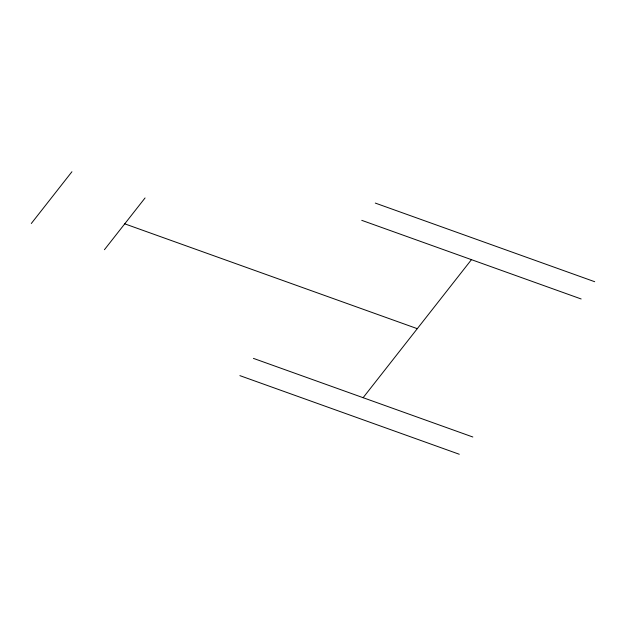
<?xml version="1.0" encoding="UTF-8"?>
<svg xmlns="http://www.w3.org/2000/svg" width="626" height="626" viewBox="0 0 626 626"><rect width="100%" height="100%" fill="white"/><g stroke="black" fill="none" stroke-linecap="round" stroke-linejoin="round"><path stroke-width="0.94" d="M31.3 223.505L71.927 171.743M104.432 249.711L145.06 197.949M363.119 397.69L471.456 259.657M375.295 203.082L594.7 281.716M361.75 220.336L581.155 298.97M124.746 223.834L417.292 328.673M253.42 358.377L472.826 437.003M239.875 375.631L459.281 454.257"/></g></svg>
